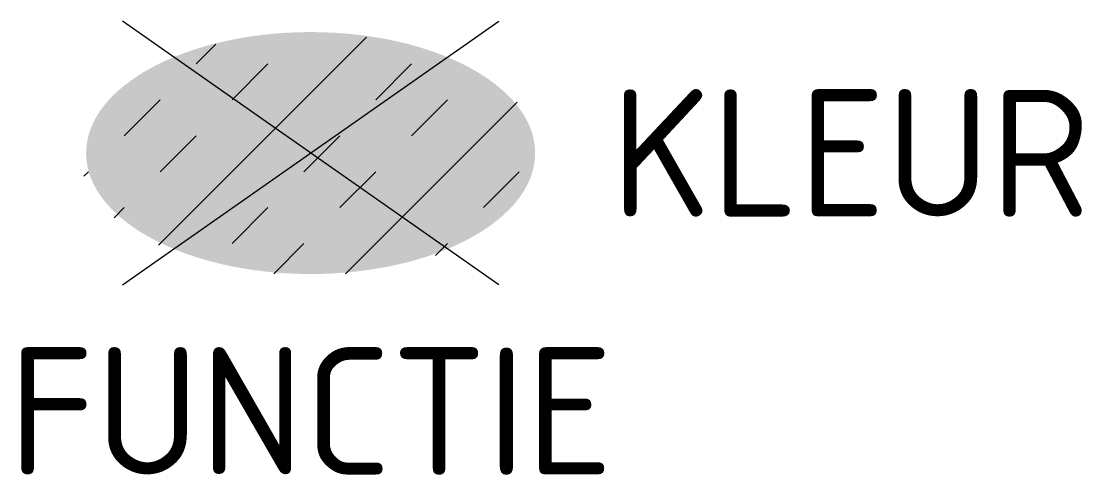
# Model space of a CAD drawing. Header units: metres. Extents: x -4.1 to 10.9, y -4.6 to 1.9.
import ezdxf
from ezdxf.enums import TextEntityAlignment as Align

# ---------------------------------------------------------------- set-up
doc = ezdxf.new("R2010")
doc.units = ezdxf.units.M
doc.styles.add('NLCS-ISO', font='NLCS-ISO.ttf')

msp = doc.modelspace()

# ---------------------------------------------------------------- hatches: boundary and pattern name
h = msp.add_hatch(color=253)
edge = h.paths.add_edge_path()
edge.add_ellipse((0, 0), major_axis=(3.177, 0), ratio=0.538462, start_angle=0, end_angle=360)

# ---------------------------------------------------------------- linework, layer by layer
for p, q in [((-2.662, -1.864), (2.662, 1.864)), ((2.662, -1.864), (-2.662, 1.864)), ((-2.154, -1.305), (0.789, 1.638)), ((-1.621, 1.261), (-1.34, 1.542)), ((-1.112, 0.753), (-0.604, 1.261)), ((0.921, 0.753), (1.429, 1.261)), ((-2.637, 0.245), (-2.129, 0.753)), ((1.429, 0.245), (1.937, 0.753)), ((0.493, -1.707), (2.922, 0.721)), ((-2.129, -0.264), (-1.621, 0.245)), ((-0.096, -0.264), (0.412, 0.245)), ((-3.211, -0.329), (-3.145, -0.264)), ((0.412, -0.772), (0.921, -0.264)), ((2.445, -0.772), (2.953, -0.264)), ((-2.781, -0.916), (-2.637, -0.772)), ((-1.112, -1.28), (-0.604, -0.772)), ((-0.523, -1.707), (-0.096, -1.28)), ((1.767, -1.45), (1.937, -1.28))]:
    msp.add_line(p, q)

# ---------------------------------------------------------------- texts
at = {"style": 'NLCS-ISO'}
msp.add_attdef('KLEUR', text='', height=1.8, dxfattribs=at).set_placement((4.25, 0), align=Align.MIDDLE_LEFT)
at = {"style": 'NLCS-ISO', "flags": 1}
msp.add_attdef('FUNCTIE', text='', height=1.8, dxfattribs=at).set_placement((0, -2.75), align=Align.TOP_CENTER)

doc.saveas('drawing.dxf')
